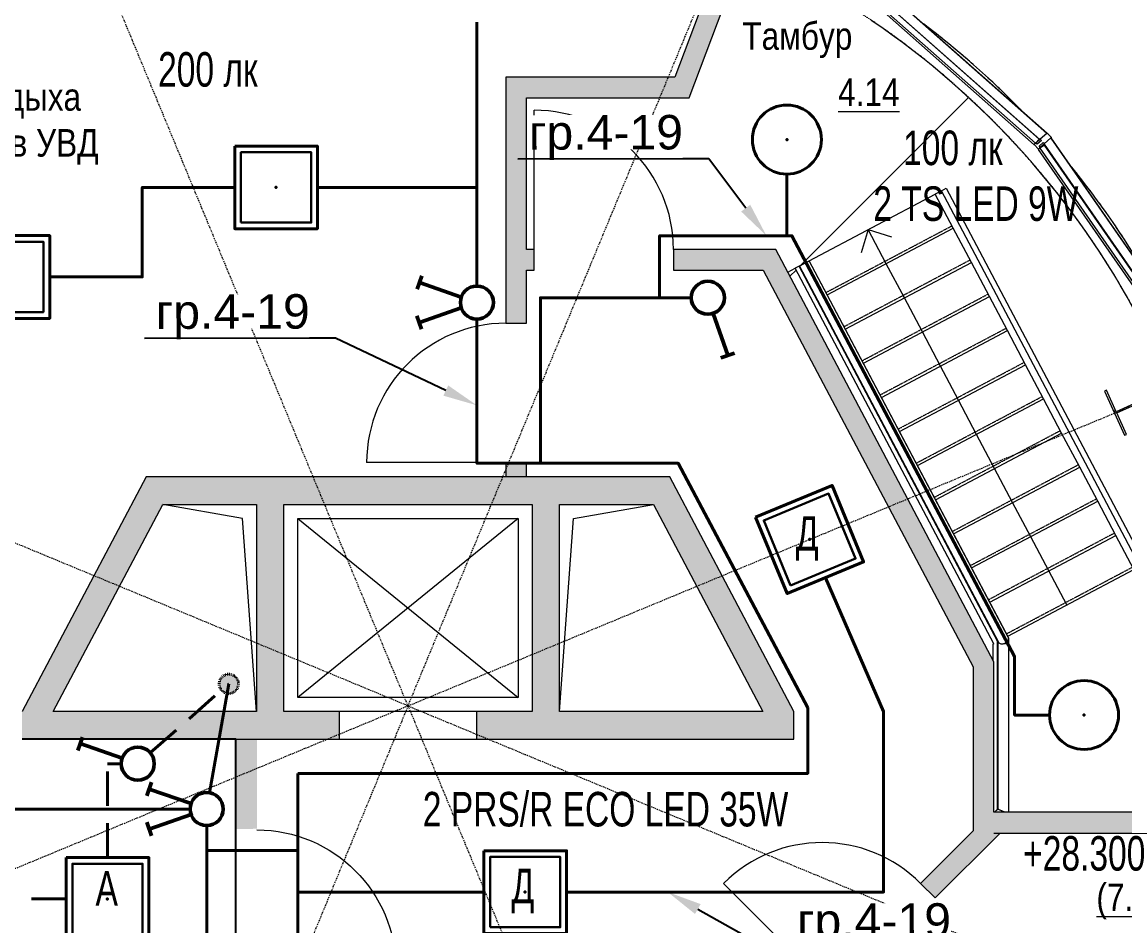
# Model space of a CAD drawing. Header units: millimetres. Extents: x 223 to 163467, y -12002 to 99672.
# Drawn here: x 116279 to 124279, y 62925 to 69479 of the extents above; entities that cross this region are included whole.
import ezdxf
from ezdxf import colors
from ezdxf.entities.mleader import LeaderData, LeaderLine
from ezdxf.math import Vec2, Vec3

# ---------------------------------------------------------------- set-up
doc = ezdxf.new("R2010")
doc.units = ezdxf.units.MM
for name, pattern in [('ACAD_ISO03W100', [30, 12, -18]), ('DASHED', [0.75, 0.5, -0.25]), ('HIDDEN2', [0.1875, 0.125, -0.0625]), ('Осевая', [29.999999, 12, -6, 6, -6]), ('Сверху', [3.96875, 2.38125, -1.5875])]:
    doc.linetypes.add(name, pattern=pattern)
for name, color, linetype, lineweight in [('A-AREA', 7, 'Continuous', 9), ('A-AREA-IDEN', 7, 'Continuous', 9), ('A-DETL-GENF', 7, 'Continuous', 9), ('A-DETL-MEDM', 7, 'Continuous', 18), ('A-DOOR', 7, 'Continuous', 9), ('A-FLOR', 7, 'Continuous', 9), ('A-GLAZ-CURT', 7, 'Continuous', 9), ('A-GLAZ-CWMG', 7, 'Continuous', 9), ('A-WALL', 7, 'Continuous', 9), ('A-WALL-PATT', 7, 'Continuous', 18), ('G-ANNO-DIMS', 7, 'Continuous', 9), ('nadpisi', 84, 'Continuous', 13), ('S-COLS', 7, 'Continuous', 9), ('S-GRID', 7, 'Continuous', 9), ('S-STRS', 7, 'Continuous', 9), ('S-STRS-ANNO', 7, 'Continuous', 5), ('ав осв', 1, 'HIDDEN2', 40), ('Верхние поручни', 7, 'Continuous', 5), ('Ограждение', 7, 'Continuous', 9), ('Поручни', 7, 'Continuous', 5), ('раб осв', 7, 'Continuous', 40), ('ЭЛ', 250, 'Continuous', 50), ('ЭЛ.освещ.', 150, 'Continuous', 50), ('ЭЛ.сети', 5, 'Continuous', 100)]:
    doc.layers.add(name, color=color, linetype=linetype, lineweight=lineweight)
doc.layers.add('Oborud', color=7, linetype='Continuous')
doc.styles.add('Arial', font='ARIALN.TTF', dxfattribs={"width": 0.85, "height": 400})
doc.styles.add('Arial_1', font='ARIALN.TTF', dxfattribs={"height": 3.5})
doc.styles.add('ISOPEUR', font='ARIALN.TTF')

# ---------------------------------------------------------------- blocks, each defined once
blk = doc.blocks.new('Дверь-Проем - 1000 x 2500 мм-245607-5 этаж')
at = {"layer": 'A-DETL-GENF'}
for p, q in [((491.8, 100), (-508.2, 100)), ((-508.2, -100), (491.8, -100))]:
    blk.add_line(p, q, dxfattribs=at)
at = {"layer": 'A-DETL-GENF', "linetype": 'Continuous', "lineweight": 18}
for p, q in [((-508.2, 100), (-508.2, -100)), ((491.8, -100), (491.8, 100))]:
    blk.add_line(p, q, dxfattribs=at)
blk = doc.blocks.new('Ограждение - Ограждение-302130-5 этаж')
at = {"layer": 'Поручни'}
for radius, start, end in [(7550, 290.87261, 249.12739), (7450, 290.34371, 249.65629)]:
    blk.add_arc((819.5, 122.4), radius, start, end, dxfattribs=at)
blk = doc.blocks.new('Тип верхнего поручня - Верхний поручень_Внутренний_-302134-5 этаж')
at = {"layer": 'Верхние поручни'}
for radius, start, end in [(7525, 290.74153, 249.25847), (7475, 290.47709, 249.52291)]:
    blk.add_arc((819.5, 122.4), radius, start, end, dxfattribs=at)
blk = doc.blocks.new('Тип верхнего поручня - Верхний поручень_Внутренний_-V27-5 этаж')
at = {"layer": 'Верхние поручни'}
for radius, start, end in [(7525, 290.74153, 249.25847), (7475, 290.47709, 249.52291)]:
    blk.add_arc((819.5, 122.4), radius, start, end, dxfattribs=at)
blk = doc.blocks.new('Системная панель - С остеклением-429016-5 этаж')
at = {"layer": 'A-GLAZ-CURT', "lineweight": 13}
for p, q in [((711.3, -15), (-711.3, -15)), ((-711.3, -15), (-711.3, -55)), ((-711.3, -55), (711.3, -55)), ((711.3, -55), (711.3, -15))]:
    blk.add_line(p, q, dxfattribs=at)
blk = doc.blocks.new('Rectangular Mullion - Mullion_Vertical-45mm-Steelbuilt_2_6875in_Detail-8_TGP-325690-5 этаж')
at = {"layer": 'A-GLAZ-CWMG', "lineweight": 18}
for p, q in [((-22.2, 57.2), (-22.2, 122.2)), ((-19.1, 125.4), (19.1, 125.4)), ((22.2, 122.2), (22.2, 57.2)), ((-9.5, 57.2), (-22.2, 57.2)), ((-22.2, 0), (-22.2, 17.5)), ((-22.2, 17.5), (-9.5, 17.5)), ((22.2, 0), (-22.2, 0)), ((-9.5, 17.5), (-9.5, 57.2)), ((22.2, 57.2), (9.5, 57.2)), ((9.5, 57.2), (9.5, 17.5)), ((9.5, 17.5), (22.2, 17.5)), ((22.2, 17.5), (22.2, 0))]:
    blk.add_line(p, q, dxfattribs=at)
for centre, start, end in [((-19.1, 122.2), 90, 180), ((19.1, 122.2), 360, 90)]:
    blk.add_arc(centre, 3.18, start, end, dxfattribs=at)
blk = doc.blocks.new('Rectangular Mullion - Mullion_Vertical-45mm-Steelbuilt_2_6875in_Detail-8_TGP-429013-5 этаж')
at = {"layer": 'A-GLAZ-CWMG'}
for p, q in [((-5212.3, -1407.1), (-5213.3, -1407.3)), ((-5213.3, -1407.3), (-4694.3, -2764.2)), ((-5213.3, -1407.3), (-4694.3, -2764.2)), ((-4691.4, -2762.7), (-5210.2, -1406.6)), ((-5146.5, -1390.7), (-5148.7, -1391.2)), ((-5110.2, -1381.6), (-5146.5, -1390.7)), ((-4633.5, -2732.1), (-5146.5, -1390.7)), ((-5107.1, -1382.8), (-5107.8, -1381)), ((-5090.7, -1376.7), (-5093.3, -1377.4)), ((-4582.6, -2705.2), (-5090.7, -1376.7)), ((-4633.5, -2732.1), (-4600.4, -2714.6)), ((-4598.1, -2713.4), (-4598.8, -2711.6)), ((-4584.9, -2706.5), (-4582.6, -2705.2)), ((-4694.3, -2764.2), (-4693.4, -2763.8)), ((-4635.5, -2733.2), (-4633.5, -2732.1))]:
    blk.add_line(p, q, dxfattribs=at)
blk = doc.blocks.new('Тип верхнего поручня - Верхний поручень_Внутренний_-358006-5 этаж')
at = {"layer": 'Верхние поручни'}
for p, q in [((3658.4, 3312.2), (5101.6, 584.3)), ((5172.4, 621.7), (3729.2, 3349.7)), ((5097, 593.1), (5097, -626.3)), ((5177, -649.3), (5177, 603)), ((5097, -626.3), (5074, -649.3))]:
    blk.add_line(p, q, dxfattribs=at)
for points, knots in [([(3658.4, 3312.2), (3658.4, 3312.3), (3659, 3312.6), (3661.7, 3314), (3665.9, 3316.2), (3672.5, 3319.7), (3680.1, 3323.7), (3687.8, 3327.8), (3691.8, 3329.9), (3693.8, 3331)], [0, 0, 0, 0, 0.142857, 0.285714, 0.428571, 0.571429, 0.785714, 0.892857, 1, 1, 1, 1]), ([(3693.8, 3331), (3696.5, 3332.4), (3701.7, 3335.1), (3709.3, 3339.1), (3716, 3342.7), (3722.6, 3346.2), (3726.8, 3348.4), (3728.8, 3349.5), (3729.1, 3349.7), (3729.2, 3349.7)], [0, 0, 0, 0, 0.142857, 0.285714, 0.428571, 0.571429, 0.785714, 0.892857, 1, 1, 1, 1]), ([(5151, 576.5), (5148.3, 575.1), (5142.9, 572.8), (5134.3, 570.8), (5125.8, 570.4), (5116.6, 571.8), (5109.4, 575.3), (5104.3, 580), (5102.4, 582.8), (5101.6, 584.3)], [0, 0, 0, 0, 0.142857, 0.285714, 0.428571, 0.571429, 0.785714, 0.892857, 1, 1, 1, 1]), ([(5144.3, 573.5), (5144.8, 573.6), (5148.3, 574.2), (5154.5, 575.8), (5162.1, 579.4), (5169.6, 585), (5174.4, 591.5), (5176.6, 598), (5177, 601.3), (5177, 603)], [0.1170637, 0.1170637, 0.1170637, 0.1170637, 0.1428571, 0.2857143, 0.4285714, 0.5714286, 0.7857143, 0.8928571, 1, 1, 1, 1]), ([(5172.4, 621.7), (5173.4, 619.7), (5174.9, 615.5), (5175.3, 608.4), (5173.7, 601.1), (5169.7, 592.7), (5163.8, 585.5), (5156.9, 579.9), (5153, 577.6), (5151, 576.5)], [0, 0, 0, 0, 0.142857, 0.285714, 0.428571, 0.571429, 0.785714, 0.892857, 1, 1, 1, 1]), ([(5177, 603), (5177, 605.3), (5176.5, 608.5), (5175.4, 611.6), (5175, 612.5)], [0, 0, 0, 0, 0.1428571, 0.2035201, 0.2035201, 0.2035201, 0.2035201]), ([(5152.7, -649.3), (5151.9, -649), (5146.9, -646.9), (5141.5, -644.7), (5137, -642.8)], [0.7433549, 0.7433549, 0.7433549, 0.7433549, 0.7857143, 1, 1, 1, 1])]:
    blk.add_open_spline(points, degree=3, knots=knots, dxfattribs=at)
blk.add_open_spline([(5137, -642.8), (5134, -641.6), (5128, -639.1), (5119.5, -635.6), (5111.8, -632.4), (5105.5, -629.8), (5100.7, -627.8), (5097.7, -626.5), (5097, -626.3), (5097, -626.3)], degree=3, dxfattribs=at)
blk = doc.blocks.new('Тип верхнего поручня - Верхний поручень_Внутренний_-V28-5 этаж')
at = {"layer": 'Верхние поручни'}
for p, q in [((5096.4, 593), (3657.9, 3312)), ((5177.6, 613.1), (3729.7, 3349.9)), ((5096.4, -626), (5096.4, 593)), ((5177.6, -649.3), (5177.6, 613.1)), ((5073.1, -649.3), (5096.4, -626))]:
    blk.add_line(p, q, dxfattribs=at)
blk = doc.blocks.new('Внутренняя дверь 1-Навесная - 6629-88 - ДГ 24-10  ГОСТ 6629-88-290390-5 этаж')
at = {"layer": 'A-DOOR'}
blk.add_line((505, -75), (505, -1085), dxfattribs=at)
blk.add_arc((505, -75), 1010, 180, 270, dxfattribs=at)
blk = doc.blocks.new('Rectangular Mullion - Mullion_Vertical-45mm-Steelbuilt_2_6875in_Detail-8_TGP-V31-5 этаж')
at = {"layer": 'A-GLAZ-CWMG'}
for p, q in [((4364.2, 5234.1), (5452.6, 4273.1)), ((5455, 4275.2), (4366, 5236.7)), ((5455, 4275.2), (4366, 5236.7)), ((4295.9, 5134.9), (4294.4, 5132.7)), ((4294.4, 5132.7), (5360.6, 4191.3)), ((4304.4, 5147.2), (4305.8, 5145.9)), ((4327, 5180.1), (4305.8, 5149.3)), ((4328.3, 5182), (4327, 5180.1)), ((4327, 5180.1), (5403.6, 4229.5)), ((5454.3, 4274.6), (5455, 4275.2)), ((5360.6, 4191.3), (5362.6, 4193.1)), ((5372.3, 4204.3), (5373.8, 4203)), ((5376.7, 4205.6), (5403.6, 4229.5)), ((5403.6, 4229.5), (5405.3, 4231))]:
    blk.add_line(p, q, dxfattribs=at)
at = {"layer": 'A-GLAZ-CWMG', "flags": 128}
blk.add_lwpolyline([(4366, 5236.7), (4365.5, 5236), (4365.4, 5235.9)], dxfattribs=at)
blk = doc.blocks.new('Двутавровая балка _ГОСТ 26020-83_-Колонна - I 35K1-V37-5 этаж')
at = {"layer": 'S-COLS'}
h = blk.add_hatch(dxfattribs=at)
h.set_pattern_fill('FP_5', color=256, style=0, pattern_type=2)
h.set_pattern_definition([(335.766, (-573, -4993.4), (145.96, 324.263), []), (335.766, (-216.75, -4858.3), (145.96, 324.263), [])])
h.paths.add_polyline_path([(-175, -171.5), (175, -171.5), (175, -156.5), (5, -156.5), (5, 156.5), (175, 156.5), (175, 171.5), (-175, 171.5), (-175, 156.5), (-5, 156.5), (-5, -156.5), (-175, -156.5)], flags=0)
for p, q in [((175, 171.5), (-175, 171.5)), ((-175, 171.5), (-175, 156.5)), ((175, 156.5), (175, 171.5)), ((-175, 156.5), (-5, 156.5)), ((-5, 156.5), (-5, -156.5)), ((5, -156.5), (5, 156.5)), ((5, 156.5), (175, 156.5)), ((-5, -156.5), (-175, -156.5)), ((-175, -156.5), (-175, -171.5)), ((175, -156.5), (5, -156.5)), ((175, -171.5), (175, -156.5)), ((-175, -171.5), (175, -171.5))]:
    blk.add_line(p, q, dxfattribs=at)
blk = doc.blocks.new('ARS.R UNI LED')
at = {"color": 5, "lineweight": 30, "ltscale": 100}
blk.add_lwpolyline([(2913222.7, 2072748.5), (2913732.7, 2072748.5), (2913732.7, 2073258.5), (2913222.7, 2073258.5)], close=True, dxfattribs=at)
at = {"color": 0, "lineweight": 40, "ltscale": 100}
blk.add_point((2913477.7, 2073003.5), dxfattribs=at)
at = {"layer": 'ЭЛ', "color": 5, "lineweight": 40, "ltscale": 10}
blk.add_lwpolyline([(2913177.7, 2073303.5), (2913777.7, 2073303.5), (2913777.7, 2072703.5), (2913177.7, 2072703.5)], close=True, dxfattribs=at)
blk = doc.blocks.new('TS LED без датчика')
at = {"color": 0, "lineweight": 40, "ltscale": 100}
blk.add_point((-535184, 16419.5), dxfattribs=at)
at = {"layer": 'раб осв', "color": 5, "lineweight": 40, "ltscale": 100}
blk.add_circle((-535184, 16419.5), 250, dxfattribs=at)
blk = doc.blocks.new('выкл. 2 клав. скрыт.')
at = {"layer": 'ЭЛ.освещ.', "color": 1, "ltscale": 100}
for p, q in [((2902039.4, 2044041.8), (2902343.5, 2044147.6)), ((2902360.5, 2044098.7), (2902326.5, 2044196.6)), ((2902039.4, 2043963), (2902343.5, 2043857.2)), ((2902360.9, 2043907.2), (2902327.2, 2043809.2))]:
    blk.add_line(p, q, dxfattribs=at)
blk.add_circle((2901926.1, 2044002.4), 120, dxfattribs=at)
blk = doc.blocks.new('выкл. 1 клав. скрыт')
at = {"layer": 'ЭЛ.освещ.', "color": 0, "ltscale": 100}
for p, q in [((2902123, 2044848.8), (2902427.1, 2044743)), ((2902444.4, 2044793), (2902410.7, 2044695))]:
    blk.add_line(p, q, dxfattribs=at)
blk.add_circle((2902009.7, 2044888.3), 120, dxfattribs=at)

msp = doc.modelspace()

# ---------------------------------------------------------------- hatches: boundary and pattern name
at = {"layer": 'A-WALL-PATT', "lineweight": 5, "true_color": 0xc0c0c0}
h = msp.add_hatch(color=9, dxfattribs=at)
h.paths.add_polyline_path([(121013.7, 69080.4), (121174.1, 69080.4), (121364.9, 69583.4), (121224.6, 69636.6), (121028.3, 69118.9)], flags=0)
h.paths.add_polyline_path([(121370.2, 69597.5), (121481.2, 69890.1), (121340.9, 69943.3), (121229.9, 69650.7), (121364.9, 69599.5)], flags=0)
h.paths.add_polyline_path([(121486.5, 69904.2), (121522.8, 69999.9), (121382.5, 70053.1), (121346.2, 69957.3), (121364.5, 69950.4)], flags=0)
h = msp.add_hatch(color=9, dxfattribs=at)
h.paths.add_polyline_path([(119788.2, 66180.4), (119938.2, 66180.4), (119938.2, 66285.4), (119788.2, 66285.4)], flags=0)
h.paths.add_polyline_path([(119788.2, 67295.4), (119938.2, 67295.4), (119938.2, 69080.4), (119788.2, 69080.4), (119788.2, 68088.6)], flags=0)
for points in [[(119938.2, 68930.4), (121117.2, 68930.4), (121174.1, 69080.4), (119938.2, 69080.4)], [(123177.6, 64803.1), (123177.6, 65123.9), (121825, 67680.4), (121655.3, 67680.4), (123074.7, 64997.7)], [(120178.2, 65980.4), (120857.7, 65980.4), (120751.9, 66180.4), (117178.2, 66180.4), (117072.4, 65980.4), (119978.2, 65980.4)], [(121656.4, 64480.4), (121877.6, 64480.4), (120978.2, 66180.4), (120751.9, 66180.4), (121651.3, 64480.4)], [(116278.8, 64480.4), (116505.1, 64480.4), (117298.7, 65980.4), (117072.4, 65980.4), (116279.9, 64482.5)], [(118178.2, 64480.4), (118178.2, 65980.4), (117978.2, 65980.4), (117978.2, 64480.4)], [(120178.2, 64480.4), (120178.2, 65980.4), (119978.2, 65980.4), (119978.2, 64480.4)], [(123177.6, 63598.8), (123327.6, 63598.8), (123327.6, 64840.4), (123177.6, 65123.9), (123177.6, 63615.1)], [(123327.6, 63598.8), (125007, 63598.8), (125028.4, 63748.8), (123327.6, 63748.8), (123327.6, 63709.8)]]:
    msp.add_hatch(color=9, dxfattribs=at).paths.add_polyline_path(points, flags=0)
h = msp.add_hatch(color=9, dxfattribs=at)
h.paths.add_polyline_path([(121825, 67680.4), (121745.7, 67830.4), (121003.2, 67830.4), (121003.2, 67680.4), (121819.5, 67680.4)], flags=0)
h.paths.add_polyline_path([(119993.2, 67680.4), (119993.2, 67830.4), (119938.2, 67830.4), (119938.2, 67680.4)], flags=0)
h = msp.add_hatch(color=9, dxfattribs=at)
h.paths.add_polyline_path([(121877.6, 64280.4), (121877.6, 64480.4), (119578.2, 64480.4), (119578.2, 64280.4), (121656.4, 64280.4)], flags=0)
h.paths.add_polyline_path([(116428.2, 64280.4), (118578.2, 64280.4), (118578.2, 64480.4), (116278.2, 64480.4), (116278.2, 64280.4)], flags=0)
h = msp.add_hatch(color=9, dxfattribs=at)
h.paths.add_polyline_path([(117981.6, 63629.3), (117981.6, 64280.4), (117831.6, 64280.4), (117831.6, 63627.9)])
h.paths.add_polyline_path([(117831.6, 62060.4), (117981.6, 62060.4), (117981.6, 62617.2), (117831.6, 62615.1)])
h = msp.add_hatch(color=9, dxfattribs=at)
h.paths.add_polyline_path([(120122.9, 60560.4), (120335.1, 60560.4), (122188, 62413.4), (122081.9, 62519.5), (120272.9, 60710.4)], flags=0)
h.paths.add_polyline_path([(122902.2, 63127.6), (123373.5, 63598.8), (123177.6, 63598.8), (123177.6, 63615.1), (122796.1, 63233.6), (122835.1, 63194.6)], flags=0)
at = {"layer": 'ЭЛ', "linetype": 'ACAD_ISO03W100', "lineweight": 40, "ltscale": 0.46}
msp.add_hatch(color=0, dxfattribs=at).paths.add_polyline_path([(117708.2, 64680.4, -1), (117848.2, 64680.4, -1)])

# ---------------------------------------------------------------- linework, layer by layer
at = {"layer": 'A-AREA'}
for p, q in [((121928.2, 67716.3), (123143.5, 68931.5)), ((121848.4, 67636.4), (121893.2, 67681.2))]:
    msp.add_line(p, q, dxfattribs=at)
at = {"layer": 'A-DETL-MEDM'}
for p, q in [((117878.2, 65880.4), (117298.7, 65980.4)), ((120278.2, 65880.4), (120857.7, 65980.4)), ((117978.2, 64480.4), (117878.2, 65880.4)), ((118278.2, 65880.4), (119878.2, 65880.4)), ((118278.2, 64580.4), (118278.2, 65880.4)), ((119878.2, 65880.4), (118278.2, 64580.4)), ((118278.2, 65880.4), (119878.2, 64580.4)), ((119878.2, 65880.4), (119878.2, 64580.4)), ((120178.2, 64480.4), (120278.2, 65880.4)), ((119878.2, 64580.4), (118278.2, 64580.4))]:
    msp.add_line(p, q, dxfattribs=at)
at = {"layer": 'A-FLOR'}
for p, q in [((122947.1, 68255.3), (122981.9, 68273.7)), ((122981.9, 68273.7), (124627.6, 65163.1)), ((121988.4, 67748.1), (122902.9, 68231.9)), ((121832.8, 67665.8), (121886.4, 67694.1))]:
    msp.add_line(p, q, dxfattribs=at)
for start, end in [(51.17929, 52.42611), (48.62031, 49.86561), (46.06133, 47.30495), (44.20437, 44.74408), (38.3844, 39.09348), (35.82543, 37.05983), (33.26646, 34.49767)]:
    msp.add_arc((119078.2, 64520.5), 6200, start, end, dxfattribs=at)
at = {"layer": 'A-WALL', "lineweight": 18}
for p, q in [((121224.6, 69636.6), (121013.7, 69080.4)), ((121117.2, 68930.4), (121364.9, 69583.4)), ((119788.2, 69080.4), (119788.2, 67295.4)), ((121013.7, 69080.4), (119788.2, 69080.4)), ((119938.2, 67830.4), (119938.2, 68930.4)), ((119938.2, 68930.4), (121117.2, 68930.4)), ((119993.2, 67830.4), (119938.2, 67830.4)), ((119993.2, 67680.4), (119993.2, 67830.4)), ((121745.7, 67830.4), (121003.2, 67830.4)), ((121003.2, 67830.4), (121003.2, 67680.4)), ((123327.6, 64840.4), (121745.7, 67830.4)), ((119938.2, 67295.4), (119938.2, 67680.4)), ((119938.2, 67680.4), (119993.2, 67680.4)), ((121003.2, 67680.4), (121655.3, 67680.4)), ((121655.3, 67680.4), (123177.6, 64803.1)), ((119788.2, 67295.4), (119938.2, 67295.4)), ((119938.2, 66285.4), (119788.2, 66285.4)), ((119788.2, 66285.4), (119788.2, 66180.4)), ((119938.2, 66180.4), (119938.2, 66285.4)), ((117178.2, 66180.4), (116278.8, 64480.4)), ((120978.2, 66180.4), (117178.2, 66180.4)), ((121877.6, 64480.4), (120978.2, 66180.4)), ((116505.1, 64480.4), (117298.7, 65980.4)), ((117298.7, 65980.4), (117978.2, 65980.4)), ((117978.2, 65980.4), (117978.2, 64480.4)), ((118178.2, 65980.4), (119978.2, 65980.4)), ((118178.2, 64480.4), (118178.2, 65980.4)), ((119978.2, 65980.4), (119978.2, 64480.4)), ((120178.2, 65980.4), (120857.7, 65980.4)), ((120178.2, 64480.4), (120178.2, 65980.4)), ((120857.7, 65980.4), (121651.3, 64480.4)), ((123177.6, 64803.1), (123177.6, 63615.1)), ((123327.6, 63748.8), (123327.6, 64840.4)), ((116278.8, 64480.4), (116278.2, 64480.4)), ((117978.2, 64480.4), (116505.1, 64480.4)), ((118578.2, 64480.4), (118178.2, 64480.4)), ((119978.2, 64480.4), (119578.2, 64480.4)), ((121651.3, 64480.4), (120178.2, 64480.4)), ((121877.6, 64280.4), (121877.6, 64480.4)), ((116428.2, 64280.4), (118578.2, 64280.4)), ((119578.2, 64280.4), (121877.6, 64280.4)), ((125028.4, 63748.8), (123327.6, 63748.8)), ((123177.6, 63615.1), (122796.1, 63233.6)), ((122902.2, 63127.6), (123373.5, 63598.8)), ((123327.6, 63598.8), (125007, 63598.8)), ((122796.1, 63233.6), (122902.2, 63127.6))]:
    msp.add_line(p, q, dxfattribs=at)
at = {"layer": 'A-WALL'}
for radius, start, end in [(6000, 102.98116, 180), (6000, 0, 55.95092), (6200, 44.26346, 52.90007), (6200, 30.33327, 39.05008), (6000, 259.4333, 351.16244)]:
    msp.add_arc((119078.2, 64520.5), radius, start, end, dxfattribs=at)
at = {"layer": 'Oborud'}
msp.add_lwpolyline([(117828.2, 60520.5), (117828.2, 64280.4), (116278.2, 64280.4)], dxfattribs=at)
at = {"layer": 'S-GRID', "color": 174, "linetype": 'Осевая', "true_color": 0x0000a0}
for q in [(115958.7, 72051.7), (122197.7, 72051.7), (111547.1, 67640), (126609.3, 67640), (111547.1, 61401), (115958.7, 56989.4), (126609.3, 61401), (122197.7, 56989.4)]:
    msp.add_line((119078.2, 64520.5), q, dxfattribs=at)
msp.add_arc((119078.2, 64520.5), 6000, 169.59621, 160.45219, dxfattribs=at)
at = {"layer": 'S-STRS'}
for p, q in [((122947.1, 68255.3), (122902.9, 68231.9)), ((124535.7, 65252.5), (122947.1, 68255.3)), ((121988.4, 67748.1), (122902.9, 68231.9)), ((123033.8, 67984.4), (122902.9, 68231.9)), ((122119.3, 67500.6), (123033.8, 67984.4)), ((123164.8, 67736.9), (123033.8, 67984.4)), ((121916.6, 67710.1), (121886.4, 67694.1)), ((123326.7, 64971.6), (121886.4, 67694.1)), ((122250.3, 67253.1), (123164.8, 67736.9)), ((123295.7, 67489.4), (123164.8, 67736.9)), ((122381.2, 67005.6), (123295.7, 67489.4)), ((123426.7, 67241.9), (123295.7, 67489.4)), ((122512.1, 66758.1), (123426.7, 67241.9)), ((123557.6, 66994.4), (123426.7, 67241.9)), ((122643.1, 66510.6), (123557.6, 66994.4)), ((123688.5, 66746.9), (123557.6, 66994.4)), ((122774, 66263.1), (123688.5, 66746.9)), ((123819.5, 66499.4), (123688.5, 66746.9)), ((122905, 66015.6), (123819.5, 66499.4)), ((123950.4, 66251.9), (123819.5, 66499.4)), ((123035.9, 65768.1), (123950.4, 66251.9)), ((124081.3, 66004.4), (123950.4, 66251.9)), ((123166.8, 65520.6), (124081.3, 66004.4)), ((124212.3, 65756.9), (124081.3, 66004.4)), ((123297.8, 65273.1), (124212.3, 65756.9)), ((124343.2, 65509.4), (124212.3, 65756.9)), ((123428.7, 65025.6), (124343.2, 65509.4)), ((123326.7, 64971.6), (123320.9, 64968.6)), ((123320.9, 64968.6), (123320.9, 64853))]:
    msp.add_line(p, q, dxfattribs=at)
at = {"layer": 'S-STRS', "linetype": 'Сверху'}
for p, q in [((122110, 67518.3), (123024.5, 68002.1)), ((122240.9, 67270.8), (123155.4, 67754.6)), ((122371.9, 67023.3), (123286.4, 67507.1)), ((122502.8, 66775.8), (123417.3, 67259.6)), ((122633.7, 66528.3), (123548.2, 67012.1)), ((122764.7, 66280.8), (123679.2, 66764.6)), ((122895.6, 66033.3), (123810.1, 66517.1)), ((123026.5, 65785.8), (123941.1, 66269.6)), ((123157.5, 65538.3), (124072, 66022.1)), ((123288.4, 65290.8), (124202.9, 65774.6)), ((123419.4, 65043.3), (124333.9, 65527.1))]:
    msp.add_line(p, q, dxfattribs=at)
at = {"layer": 'S-STRS-ANNO'}
for p, q in [((122416.7, 67974.7), (122364.7, 67805.8)), ((122547.7, 67727.2), (122416.7, 67974.7)), ((122416.7, 67974.7), (122585.7, 67922.7)), ((122678.6, 67479.7), (122547.7, 67727.2)), ((122809.6, 67232.2), (122678.6, 67479.7)), ((122940.5, 66984.7), (122809.6, 67232.2)), ((123071.4, 66737.2), (122940.5, 66984.7)), ((123202.4, 66489.7), (123071.4, 66737.2)), ((123333.3, 66242.2), (123202.4, 66489.7)), ((123464.2, 65994.7), (123333.3, 66242.2)), ((123595.2, 65747.2), (123464.2, 65994.7)), ((123726.1, 65499.7), (123595.2, 65747.2)), ((123857.1, 65252.2), (123726.1, 65499.7))]:
    msp.add_line(p, q, dxfattribs=at)
at = {"layer": 'ав осв', "linetype": 'DASHED', "lineweight": 40, "ltscale": 500}
for points in [[(117208.1, 64180.6), (117778.2, 64680.4)], [(116898.2, 63420.4), (116898.2, 64101.5), (116997.8, 64101.5)], [(116598.2, 63120.4), (115733.2, 63120.4), (115733.2, 63120.4), (115733.2, 61250.4), (114868.2, 61250.4)]]:
    msp.add_lwpolyline(points, dxfattribs=at)
at = {"layer": 'раб осв', "color": 0, "lineweight": 40}
for points in [[(119577.8, 68280.4), (119577.8, 69479.4)], [(120038.2, 66280.4), (120038.2, 67480.4), (121133.2, 67480.4), (120903.2, 67480.4), (120903.2, 67930.4), (121826.5, 67930.4), (121826.5, 68377.2)], [(117821.3, 68280.4), (117150.1, 68280.4), (117150.1, 68280.4), (117150.1, 67630.9), (116478.9, 67630.9)], [(119577.8, 67565.4), (119577.8, 68280.4), (118421.3, 68280.4)], [(121826.5, 67930.4), (121862.5, 67930.4), (121862.5, 67930.4), (123477.6, 64877.6), (123477.6, 64454.3), (123732.3, 64454.3)], [(121977.6, 64505.3), (121038.4, 66280.4), (119577.8, 66280.4), (119577.8, 67325.4)], [(120227.9, 63170.4), (122527.6, 63170.4), (122527.6, 63170.4), (122527.6, 63170.4), (122527.6, 64480.4), (122106.3, 65450.1)], [(117638.7, 63890.7), (117778.2, 64680.4)], [(118278.2, 64030.4), (121977.6, 64030.4), (121977.6, 64505.3)], [(118278.2, 64030.4), (118278.2, 63471.3), (118278.2, 63471.3), (117617.8, 63471.3)], [(117497.8, 63772.4), (114568.2, 63772.4), (114568.2, 63420.4)], [(117617.8, 63652.5), (117617.8, 61456.3), (117198.2, 61456.3), (117617.8, 61456.3), (117617.8, 59792.2), (117198.2, 59792.2)], [(118278.2, 63471.3), (118278.2, 62260.4), (120148.2, 62260.4)], [(119627.9, 63170.4), (118278.2, 63170.4)]]:
    msp.add_lwpolyline(points, dxfattribs=at)
at = {"layer": 'ЭЛ', "color": 7, "lineweight": 25}
for points in [[(125466.2, 70397.6, 0, 0, 0), (124519, 68772.6, 150, 0, 0), (124720.2, 69113.7, 0, 0, 0), (119869.9, 60795.9, 0, 0, 0)], [(117778.2, 64680.4, 0, 0, 0), (113685.9, 57660, 150, 0, 0), (113887.1, 58001.1, 0, 0, 0), (113034.5, 56539.9, 0, 0, 0)]]:
    msp.add_lwpolyline(points, format="xyseb", dxfattribs=at)
at = {"layer": 'ЭЛ', "color": 0, "linetype": 'ACAD_ISO03W100', "lineweight": 40, "ltscale": 0.46}
msp.add_circle((117778.2, 64680.4), 70, dxfattribs=at)

# ---------------------------------------------------------------- block references
at = {"layer": 'A-DOOR'}
for p, rotation in [((120498.2, 67755.4), 180), ((119863.2, 66790.4), 269.9999999999999), ((122492.1, 62823.5), 225.0000000000014)]:
    msp.add_blockref('Внутренняя дверь 1-Навесная - 6629-88 - ДГ 24-10  ГОСТ 6629-88-290390-5 этаж', p, dxfattribs=dict(at, rotation=rotation))
msp.add_blockref('Дверь-Проем - 1000 x 2500 мм-245607-5 этаж', (119086.4, 64380.4), dxfattribs=at)
at = {"layer": 'A-DOOR', "xscale": -1, "rotation": 90.00000000000007}
msp.add_blockref('Внутренняя дверь 1-Навесная - 6629-88 - ДГ 24-10  ГОСТ 6629-88-290390-5 этаж', (117906.6, 63116.3), dxfattribs=at)
at = {"layer": 'A-GLAZ-CURT'}
for p, rotation in [((123086.2, 69060.1), 138.5586017063637), ((124054.2, 67971.8), 124.7448022751515)]:
    msp.add_blockref('Системная панель - С остеклением-429016-5 этаж', p, dxfattribs=dict(at, rotation=rotation))
at = {"layer": 'A-GLAZ-CWMG'}
msp.add_blockref('Rectangular Mullion - Mullion_Vertical-45mm-Steelbuilt_2_6875in_Detail-8_TGP-V31-5 этаж', (118258.7, 64398.1), dxfattribs=at)
for p, rotation in [((119844.8, 64835.1), 193.8137994312136), ((119770.2, 64064.8), 138.1379943121233)]:
    msp.add_blockref('Rectangular Mullion - Mullion_Vertical-45mm-Steelbuilt_2_6875in_Detail-8_TGP-429013-5 этаж', p, dxfattribs=dict(at, rotation=rotation))
at = {"layer": 'A-GLAZ-CWMG', "extrusion": (0, 0, -1), "rotation": 48.3482980092421}
msp.add_blockref('Rectangular Mullion - Mullion_Vertical-45mm-Steelbuilt_2_6875in_Detail-8_TGP-325690-5 этаж', (-123636.1, 68574.6), dxfattribs=at)
at = {"layer": 'S-COLS', "rotation": 294.2335371859326}
msp.add_blockref('Двутавровая балка _ГОСТ 26020-83_-Колонна - I 35K1-V37-5 этаж', (124359.7, 66713.6), dxfattribs=at)
at = {"layer": 'Верхние поручни'}
for name in ['Тип верхнего поручня - Верхний поручень_Внутренний_-302134-5 этаж', 'Тип верхнего поручня - Верхний поручень_Внутренний_-V27-5 этаж', 'Тип верхнего поручня - Верхний поручень_Внутренний_-V28-5 этаж', 'Тип верхнего поручня - Верхний поручень_Внутренний_-358006-5 этаж']:
    msp.add_blockref(name, (118258.7, 64398.1), dxfattribs=at)
at = {"layer": 'Ограждение'}
msp.add_blockref('Ограждение - Ограждение-302130-5 этаж', (118258.7, 64398.1), dxfattribs=at)
at = {"layer": 'раб осв', "color": 0, "lineweight": 40}
for p in [(657010.6, 52207.7), (659166.3, 48034.8)]:
    msp.add_blockref('TS LED без датчика', p, dxfattribs=at)
at = {"layer": 'раб осв', "color": 0, "lineweight": 40, "ltscale": 100}
for p in [(-2795356.4, -2004723.1), (-2797298.8, -2005372.6), (-2793549.8, -2009833.1), (-2796579.5, -2009883.1)]:
    msp.add_blockref('ARS.R UNI LED', p, dxfattribs=at)
at = {"layer": 'раб осв', "color": 0, "lineweight": 40, "ltscale": 100, "xscale": -1}
for p in [(3021503.9, -1976557), (3019543.9, -1980229.9)]:
    msp.add_blockref('выкл. 2 клав. скрыт.', p, dxfattribs=at)
at = {"layer": 'раб осв', "color": 0, "lineweight": 40, "ltscale": 100, "xscale": -1, "rotation": 90}
msp.add_blockref('выкл. 1 клав. скрыт', (2166141.4, 2969490.1), dxfattribs=at)
at = {"layer": 'раб осв', "color": 0, "lineweight": 40, "ltscale": 100}
for name, p, rotation in [('ARS.R UNI LED', (-1776411.8, -2964414.9), 22.49990730580217), ('выкл. 1 клав. скрыт', (3019127.5, 2108989.7), 180)]:
    msp.add_blockref(name, p, dxfattribs=dict(at, rotation=rotation))

# ---------------------------------------------------------------- texts
at = {"layer": 'A-AREA-IDEN', "char_height": 200, "attachment_point": 1, "style": 'Arial_1'}
for s, insert, width in [('Тамбур', (121503.1, 69478.5), 1022.152), ('\\L4.14', (122198, 69070.5), 572.405), ('Комната отдыха диспетчеров УВД', (114960.5, 69036.7), 2298.596), ('\\L(7.53)', (124071.7, 63232.4), 763.206)]:
    msp.add_mtext(s, dxfattribs=dict(at, insert=insert, width=width))
at = {"layer": 'G-ANNO-DIMS', "lineweight": 25, "insert": (123540.2, 63576.2), "char_height": 250, "width": 1212.847, "attachment_point": 1, "line_spacing_factor": 0.925626, "style": 'Arial'}
msp.add_mtext('+28.300', dxfattribs=at)
at = {"layer": 'nadpisi', "color": 7, "char_height": 250, "style": 'Arial'}
for s, insert, width, attachment_point in [('200 лк', (117265.3, 69261.1), 1402.065, 1), ('100 лк', (122669.7, 68692.3), 1402.065, 1), ('2 TS LED 9W', (123941.2, 68287.7), 2573.758, 3), ('2 PRS/R ECO LED 35W', (120511, 63769.8), 3236.77, 5), ('{\\C1;А}', (116892.7, 63197.7), 226.188, 5)]:
    msp.add_mtext(s, dxfattribs=dict(at, insert=insert, width=width, attachment_point=attachment_point))
at = {"layer": 'nadpisi', "color": 5, "char_height": 250, "width": 1402.065, "attachment_point": 1, "style": 'Arial'}
for insert in [(121891.9, 65895.9), (119828.3, 63339.1)]:
    msp.add_mtext('Д', dxfattribs=dict(at, insert=insert))

# ---------------------------------------------------------------- next in the draw order: leaders
at = {"layer": 'ЭЛ.сети', "color": 0, "lineweight": 5}
ml = msp.add_multileader_mtext('Standard', dxfattribs=at)
ml.set_content('{\\fArial|b0|i0|c204|p34;гр.4-19}', style='ISOPEUR')
ml.set_leader_properties()
ml.build(insert=Vec2(0, 0))
ml.multileader.update_dxf_attribs({"text_left_attachment_type": 6, "text_right_attachment_type": 6, "dogleg_length": 100, "arrow_head_size": 250})
ctx = ml.context
ctx.base_point, ctx.char_height, ctx.arrow_head_size, ctx.landing_gap_size, ctx.plane_origin, ctx.plane_x_axis, ctx.plane_y_axis = Vec3(119918, 68484.5), 250, 250, 37.4, Vec3(60274.4, 109958.3), Vec3(0.999998, 0.001769), Vec3(-0.001769, 0.999998)
ctx.left_attachment, ctx.right_attachment = 6, 6
notes = []
notes.append((ctx, [(1, (1, 1, 0), (121259.1, 68486.9), (-0.999998, -0.001769), 187.1, [(0, [(121677.9, 67930.4)], 0, [])])]))
ctx.mtext.insert, ctx.mtext.text_direction, ctx.mtext.rotation, ctx.mtext.line_spacing_factor, ctx.mtext.flow_direction = Vec3(119954.9, 68804), Vec3(0.999998, 0.001769), 0.001769, 0.8, 5
ctx.mtext.has_bg_fill, ctx.mtext.bg_color, ctx.mtext.bg_scale_factor, ctx.mtext.bg_transparency, ctx.mtext.use_window_bg_color = 1, -1073741824, 1, 0, 1
ml = msp.add_multileader_mtext('Standard', dxfattribs=at)
ml.set_content('{\\fArial|b0|i0|c204|p34;гр.4-19}', style='ISOPEUR')
ml.set_leader_properties()
ml.build(insert=Vec2(0, 0))
ml.multileader.update_dxf_attribs({"text_left_attachment_type": 6, "text_right_attachment_type": 6, "dogleg_length": 100, "arrow_head_size": 250})
ctx = ml.context
ctx.base_point, ctx.char_height, ctx.arrow_head_size, ctx.landing_gap_size, ctx.plane_origin, ctx.plane_x_axis, ctx.plane_y_axis = Vec3(117210.8, 67184.9), 250, 250, 37.4, Vec3(57567.1, 108658.7), Vec3(0.999998, 0.001769), Vec3(-0.001769, 0.999998)
ctx.left_attachment, ctx.right_attachment = 6, 6
notes.append((ctx, [(1, (1, 1, 0), (118551.8, 67187.3), (-0.999998, -0.001769), 187.1, [(0, [(119577.8, 66700.1)], 0, [])])]))
ctx.mtext.insert, ctx.mtext.text_direction, ctx.mtext.rotation, ctx.mtext.line_spacing_factor, ctx.mtext.flow_direction = Vec3(117247.6, 67504.4), Vec3(0.999998, 0.001769), 0.001769, 0.8, 5
ctx.mtext.has_bg_fill, ctx.mtext.bg_color, ctx.mtext.bg_scale_factor, ctx.mtext.bg_transparency, ctx.mtext.use_window_bg_color = 1, -1073741824, 1, 0, 1
ml = msp.add_multileader_mtext('Standard', dxfattribs=at)
ml.set_content('{\\fArial|b0|i0|c204|p34;гр.4-19}', style='ISOPEUR')
ml.set_leader_properties()
ml.build(insert=Vec2(0, 0))
ml.multileader.update_dxf_attribs({"text_left_attachment_type": 6, "text_right_attachment_type": 6, "dogleg_length": 100, "arrow_head_size": 250})
ctx = ml.context
ctx.base_point, ctx.char_height, ctx.arrow_head_size, ctx.landing_gap_size, ctx.plane_origin, ctx.plane_x_axis, ctx.plane_y_axis = Vec3(121862.4, 62768.1), 250, 250, 37.4, Vec3(62218.7, 104241.9), Vec3(0.999998, 0.001769), Vec3(-0.001769, 0.999998)
ctx.left_attachment, ctx.right_attachment = 6, 6
notes.append((ctx, [(0, (1, 1, 0), (121675.3, 62767.8), (0.999998, 0.001769), 187.1, [(0, [(121107.3, 62260.4)], 0, [])])]))
ctx.mtext.insert, ctx.mtext.text_direction, ctx.mtext.rotation, ctx.mtext.line_spacing_factor, ctx.mtext.flow_direction = Vec3(121899.2, 63087.6), Vec3(0.999998, 0.001769), 0.001769, 0.8, 5
ctx.mtext.has_bg_fill, ctx.mtext.bg_color, ctx.mtext.bg_scale_factor, ctx.mtext.bg_transparency, ctx.mtext.use_window_bg_color = 1, -1073741824, 1, 0, 1
for ctx, leaders in notes:
    for number, flags, end, landing, length, lines in leaders:
        leader = LeaderData()
        leader.index, (leader.has_last_leader_line, leader.has_dogleg_vector, leader.attachment_direction) = number, flags
        leader.last_leader_point, leader.dogleg_vector, leader.dogleg_length = Vec3(end), Vec3(landing), length
        for number, points, colour, breaks in lines:
            line = LeaderLine()
            line.index, line.vertices, line.color, line.breaks = number, Vec3.list(points), colors.encode_raw_color(colour), breaks
            leader.lines.append(line)
        ctx.leaders.append(leader)

# ---------------------------------------------------------------- next in the draw order: leaders
ml = msp.add_multileader_mtext('Standard', dxfattribs=at)
ml.set_content('{\\fArial|b0|i0|c204|p34;гр.4-19}', style='ISOPEUR')
ml.set_leader_properties()
ml.build(insert=Vec2(0, 0))
ml.multileader.update_dxf_attribs({"text_left_attachment_type": 6, "text_right_attachment_type": 6, "dogleg_length": 100, "arrow_head_size": 250})
ctx = ml.context
ctx.base_point, ctx.char_height, ctx.arrow_head_size, ctx.landing_gap_size, ctx.plane_origin, ctx.plane_x_axis, ctx.plane_y_axis = Vec3(121862.4, 62768.1), 250, 250, 37.4, Vec3(62218.7, 104241.9), Vec3(0.999998, 0.001769), Vec3(-0.001769, 0.999998)
ctx.left_attachment, ctx.right_attachment = 6, 6
notes = []
notes.append((ctx, [(0, (1, 1, 0), (121675.3, 62767.8), (0.999998, 0.001769), 187.1, [(0, [(120962.7, 63170.4)], 0, [])])]))
ctx.mtext.insert, ctx.mtext.text_direction, ctx.mtext.rotation, ctx.mtext.line_spacing_factor, ctx.mtext.flow_direction = Vec3(121899.2, 63087.6), Vec3(0.999998, 0.001769), 0.001769, 0.8, 5
ctx.mtext.has_bg_fill, ctx.mtext.bg_color, ctx.mtext.bg_scale_factor, ctx.mtext.bg_transparency, ctx.mtext.use_window_bg_color = 1, -1073741824, 1, 0, 1
for ctx, leaders in notes:
    for number, flags, end, landing, length, lines in leaders:
        leader = LeaderData()
        leader.index, (leader.has_last_leader_line, leader.has_dogleg_vector, leader.attachment_direction) = number, flags
        leader.last_leader_point, leader.dogleg_vector, leader.dogleg_length = Vec3(end), Vec3(landing), length
        for number, points, colour, breaks in lines:
            line = LeaderLine()
            line.index, line.vertices, line.color, line.breaks = number, Vec3.list(points), colors.encode_raw_color(colour), breaks
            leader.lines.append(line)
        ctx.leaders.append(leader)

doc.saveas('drawing.dxf')
